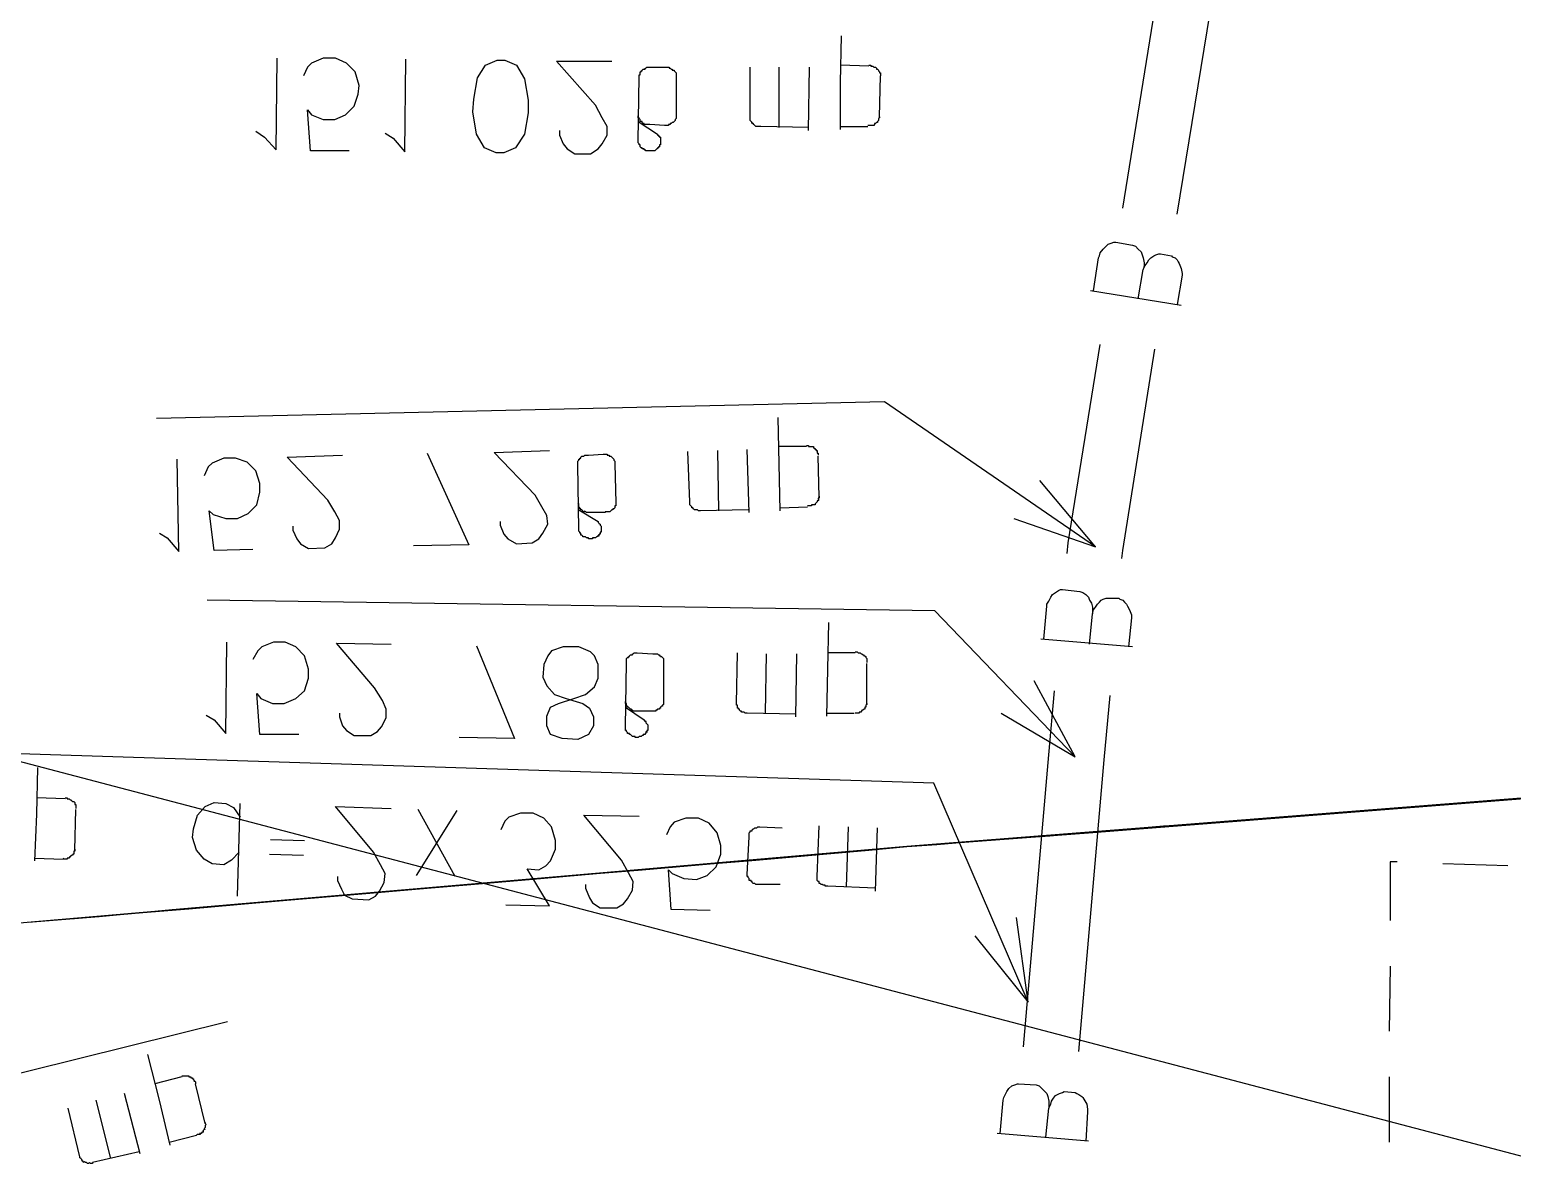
# Model space of a CAD drawing. Header units: metres. Extents: x 20 to 357, y 34 to 206.
# Drawn here: x 263.81 to 280.57, y 59.69 to 72.58 of the extents above; entities that cross this region are included whole.
import ezdxf

# ---------------------------------------------------------------- set-up
doc = ezdxf.new("R2010")
doc.units = ezdxf.units.M
for name, color, linetype in [('BOUNDARY', 7, 'Continuous'), ('CURB', 7, 'Continuous'), ('GAS', 7, 'Continuous'), ('GRASS', 7, 'Continuous'), ('HEAT', 7, 'Continuous'), ('ROAD', 7, 'Continuous'), ('WATER_PIPELINE', 7, 'Continuous')]:
    doc.layers.add(name, color=color, linetype=linetype)

msp = doc.modelspace()

# ---------------------------------------------------------------- linework, layer by layer
at = {"layer": 'BOUNDARY'}
msp.add_lwpolyline([(26.176, 126.72), (322.344, 48.898)], dxfattribs=at)
at = {"layer": 'CURB'}
msp.add_lwpolyline([(264.318, 62.535), (265.088, 62.601), (265.605, 62.645), (266.364, 62.711), (266.892, 62.755), (267.651, 62.821), (268.167, 62.865), (268.926, 62.931), (269.454, 62.975), (270.213, 63.041), (270.73, 63.085), (271.5, 63.151), (272.017, 63.195), (272.776, 63.261), (273.293, 63.305), (273.722, 63.349), (273.722, 63.349), (274.062, 63.371), (274.579, 63.415), (275.338, 63.47), (275.855, 63.514), (276.625, 63.58), (277.142, 63.613), (277.901, 63.679), (278.429, 63.712), (279.188, 63.778), (279.705, 63.822), (280.474, 63.877), (280.991, 63.921)], dxfattribs=at)
at = {"layer": 'GAS'}
for points in [[(272.974, 71.455), (272.974, 71.983), (272.974, 71.983), (272.985, 72.511)], [(266.364, 71.433), (266.463, 71.367), (266.463, 71.367), (266.595, 71.224), (266.595, 71.224), (266.606, 72.258)], [(267.42, 71.213), (266.98, 71.213), (266.98, 71.213), (266.947, 71.675), (266.947, 71.675), (266.991, 71.62), (266.991, 71.62), (267.123, 71.565), (267.123, 71.565), (267.255, 71.565), (267.255, 71.565), (267.376, 71.62), (267.376, 71.62), (267.475, 71.719), (267.475, 71.719), (267.519, 71.851), (267.519, 71.851), (267.53, 71.95), (267.53, 71.95), (267.486, 72.104), (267.486, 72.104), (267.387, 72.203), (267.387, 72.203), (267.266, 72.258), (267.266, 72.258), (267.123, 72.258), (267.123, 72.258), (266.991, 72.203), (266.991, 72.203), (266.947, 72.159), (266.947, 72.159), (266.903, 72.06)], [(267.827, 71.411), (267.915, 71.356), (267.915, 71.356), (268.047, 71.202), (268.047, 71.202), (268.058, 72.247)], [(269.08, 71.191), (268.948, 71.246), (268.948, 71.246), (268.86, 71.4), (268.86, 71.4), (268.816, 71.653), (268.816, 71.653), (268.827, 71.796), (268.827, 71.796), (268.871, 72.038), (268.871, 72.038), (268.959, 72.181), (268.959, 72.181), (269.091, 72.236), (269.091, 72.236), (269.179, 72.236), (269.179, 72.236), (269.311, 72.181), (269.311, 72.181), (269.399, 72.027), (269.399, 72.027), (269.443, 71.785), (269.443, 71.785), (269.443, 71.642), (269.443, 71.642), (269.399, 71.4), (269.399, 71.4), (269.3, 71.246), (269.3, 71.246), (269.168, 71.191), (269.168, 71.191), (269.08, 71.191)], [(269.795, 71.444), (269.795, 71.389), (269.795, 71.389), (269.839, 71.29), (269.839, 71.29), (269.883, 71.235), (269.883, 71.235), (269.971, 71.18), (269.971, 71.18), (270.147, 71.18), (270.147, 71.18), (270.235, 71.235), (270.235, 71.235), (270.279, 71.29), (270.279, 71.29), (270.334, 71.389), (270.334, 71.389), (270.334, 71.488), (270.334, 71.488), (270.279, 71.587), (270.279, 71.587), (270.202, 71.73), (270.202, 71.73), (269.762, 72.225), (269.762, 72.225), (270.389, 72.225)], [(270.697, 72.049), (270.697, 72.06), (270.697, 72.06), (270.697, 72.071), (270.697, 72.071), (270.708, 72.071), (270.708, 72.071), (270.708, 72.082), (270.708, 72.082), (270.708, 72.093), (270.708, 72.093), (270.708, 72.104), (270.708, 72.104), (270.719, 72.104), (270.719, 72.104), (270.719, 72.115), (270.719, 72.115), (270.73, 72.115), (270.73, 72.115), (270.73, 72.126), (270.73, 72.126), (270.741, 72.137), (270.741, 72.137), (270.752, 72.137), (270.752, 72.137), (270.763, 72.137), (270.763, 72.137), (270.763, 72.148), (270.763, 72.148), (270.774, 72.148), (270.774, 72.148), (270.785, 72.159), (270.785, 72.159), (270.796, 72.159), (270.796, 72.159), (270.807, 72.159), (270.807, 72.159), (270.818, 72.159)], [(270.818, 72.159), (270.994, 72.159)], [(270.994, 72.159), (271.005, 72.159), (271.005, 72.159), (271.016, 72.159), (271.016, 72.159), (271.027, 72.159), (271.027, 72.159), (271.038, 72.159), (271.038, 72.159), (271.038, 72.148), (271.038, 72.148), (271.049, 72.148), (271.049, 72.148), (271.06, 72.137), (271.06, 72.137), (271.071, 72.137), (271.071, 72.137), (271.071, 72.126), (271.071, 72.126), (271.082, 72.126), (271.082, 72.126), (271.093, 72.126), (271.093, 72.126), (271.093, 72.115), (271.093, 72.115), (271.104, 72.104), (271.104, 72.104), (271.115, 72.093), (271.115, 72.093), (271.115, 72.082), (271.115, 72.082), (271.115, 72.071), (271.115, 72.071), (271.115, 72.06), (271.115, 72.06), (271.115, 72.049)], [(272.611, 71.477), (272.072, 71.488), (272.072, 71.488), (272.061, 71.488), (272.061, 71.488), (272.05, 71.488), (272.05, 71.488), (272.039, 71.488), (272.039, 71.488), (272.028, 71.488), (272.028, 71.488), (272.017, 71.488), (272.017, 71.488), (272.006, 71.499), (272.006, 71.499), (271.995, 71.51), (271.995, 71.51), (271.984, 71.521), (271.984, 71.521), (271.973, 71.521), (271.973, 71.521), (271.973, 71.532), (271.973, 71.532), (271.962, 71.532), (271.962, 71.532), (271.973, 71.532), (271.973, 71.532), (271.962, 71.543), (271.962, 71.543), (271.951, 71.554), (271.951, 71.554), (271.951, 71.565), (271.951, 71.565), (271.951, 71.576), (271.951, 71.576), (271.951, 71.587), (271.951, 71.587), (271.951, 71.598), (271.951, 71.598), (271.951, 72.159)], [(272.281, 71.477), (272.281, 72.159)], [(272.611, 71.444), (272.622, 72.159)], [(273.293, 72.17), (272.974, 72.181)], [(273.293, 72.181), (273.304, 72.181), (273.304, 72.181), (273.315, 72.181), (273.315, 72.181), (273.315, 72.17), (273.315, 72.17), (273.326, 72.17), (273.326, 72.17), (273.337, 72.17), (273.337, 72.17), (273.348, 72.159), (273.348, 72.159), (273.359, 72.159), (273.359, 72.159), (273.37, 72.159), (273.37, 72.159), (273.381, 72.148), (273.381, 72.148), (273.381, 72.137), (273.381, 72.137), (273.392, 72.137), (273.392, 72.137), (273.403, 72.126), (273.403, 72.126), (273.403, 72.115), (273.403, 72.115), (273.414, 72.104), (273.414, 72.104), (273.414, 72.093), (273.414, 72.093), (273.425, 72.093), (273.425, 72.093), (273.425, 72.082), (273.425, 72.082), (273.425, 72.071), (273.425, 72.071), (273.425, 72.06)], [(270.818, 71.213), (270.807, 71.213), (270.807, 71.213), (270.796, 71.213), (270.796, 71.213), (270.785, 71.213), (270.785, 71.213), (270.774, 71.213), (270.774, 71.213), (270.763, 71.224), (270.763, 71.224), (270.752, 71.224), (270.752, 71.224), (270.752, 71.235), (270.752, 71.235), (270.741, 71.235), (270.741, 71.235), (270.73, 71.235), (270.73, 71.235), (270.73, 71.246), (270.73, 71.246), (270.719, 71.246), (270.719, 71.246), (270.708, 71.257), (270.708, 71.257), (270.708, 71.268), (270.708, 71.268), (270.708, 71.279), (270.708, 71.279), (270.697, 71.279), (270.697, 71.279), (270.697, 71.29), (270.697, 71.29), (270.686, 71.301), (270.686, 71.301), (270.686, 71.312), (270.686, 71.312), (270.686, 71.323), (270.686, 71.323), (270.697, 72.049)], [(271.115, 72.049), (271.115, 71.609)], [(273.414, 71.598), (273.425, 72.06)], [(270.818, 71.51), (270.807, 71.51), (270.807, 71.51), (270.796, 71.51), (270.796, 71.51), (270.785, 71.51), (270.785, 71.51), (270.774, 71.51), (270.774, 71.51), (270.763, 71.51), (270.763, 71.51), (270.752, 71.51), (270.752, 71.51), (270.752, 71.521), (270.752, 71.521), (270.741, 71.521), (270.741, 71.521), (270.73, 71.532), (270.73, 71.532), (270.73, 71.543), (270.73, 71.543), (270.719, 71.543), (270.719, 71.543), (270.708, 71.543), (270.708, 71.543), (270.708, 71.554), (270.708, 71.554), (270.708, 71.565), (270.708, 71.565), (270.697, 71.576), (270.697, 71.576), (270.697, 71.587), (270.697, 71.587), (270.686, 71.587), (270.686, 71.587), (270.686, 71.598), (270.686, 71.598), (270.686, 71.609)], [(271.115, 71.609), (271.115, 71.598), (271.115, 71.598), (271.115, 71.587), (271.115, 71.587), (271.115, 71.576), (271.115, 71.576), (271.104, 71.565), (271.104, 71.565), (271.104, 71.554), (271.104, 71.554), (271.093, 71.543), (271.093, 71.543), (271.082, 71.532), (271.082, 71.532), (271.071, 71.532), (271.071, 71.532), (271.06, 71.521), (271.06, 71.521), (271.049, 71.521), (271.049, 71.521), (271.049, 71.51), (271.049, 71.51), (271.038, 71.51), (271.038, 71.51), (271.027, 71.51), (271.027, 71.51), (271.027, 71.499), (271.027, 71.499), (271.016, 71.499), (271.016, 71.499), (271.005, 71.499), (271.005, 71.499), (270.994, 71.499), (270.994, 71.499), (270.983, 71.499)], [(273.414, 71.598), (273.414, 71.587), (273.414, 71.587), (273.403, 71.576), (273.403, 71.576), (273.403, 71.565), (273.403, 71.565), (273.403, 71.554), (273.403, 71.554), (273.392, 71.543), (273.392, 71.543), (273.392, 71.532), (273.392, 71.532), (273.381, 71.532), (273.381, 71.532), (273.37, 71.521), (273.37, 71.521), (273.359, 71.521), (273.359, 71.521), (273.359, 71.51), (273.359, 71.51), (273.348, 71.499), (273.348, 71.499), (273.337, 71.499), (273.337, 71.499), (273.326, 71.499), (273.326, 71.499), (273.315, 71.499), (273.315, 71.499), (273.304, 71.499), (273.304, 71.499), (273.293, 71.499), (273.293, 71.499), (273.282, 71.499)], [(270.686, 71.543), (270.906, 71.4), (270.906, 71.4), (270.906, 71.389), (270.906, 71.389), (270.917, 71.389), (270.917, 71.389), (270.917, 71.378), (270.917, 71.378), (270.928, 71.378), (270.928, 71.378), (270.928, 71.367), (270.928, 71.367), (270.939, 71.367), (270.939, 71.367), (270.939, 71.356), (270.939, 71.356), (270.939, 71.345), (270.939, 71.345), (270.939, 71.334), (270.939, 71.334), (270.939, 71.323), (270.939, 71.323), (270.939, 71.312), (270.939, 71.312), (270.939, 71.301), (270.939, 71.301), (270.939, 71.29), (270.939, 71.29), (270.939, 71.279), (270.939, 71.279), (270.928, 71.279), (270.928, 71.279), (270.928, 71.268), (270.928, 71.268), (270.928, 71.257), (270.928, 71.257), (270.917, 71.257), (270.917, 71.257), (270.917, 71.246), (270.917, 71.246), (270.906, 71.246), (270.906, 71.246), (270.906, 71.235), (270.906, 71.235), (270.895, 71.235), (270.895, 71.235), (270.884, 71.224), (270.884, 71.224), (270.873, 71.213), (270.873, 71.213), (270.862, 71.213), (270.862, 71.213), (270.851, 71.213), (270.851, 71.213), (270.84, 71.213), (270.84, 71.213), (270.829, 71.213), (270.829, 71.213), (270.818, 71.213)], [(270.983, 71.499), (270.818, 71.51)], [(272.974, 71.488), (273.282, 71.488)]]:
    msp.add_lwpolyline(points, dxfattribs=at)
at = {"layer": 'GRASS'}
msp.add_lwpolyline([(324.94, 67.408), (308.08, 65.901), (301.734, 65.45), (286.974, 64.383), (285.457, 64.273), (273.722, 63.349), (270.422, 63.063), (263.031, 62.425), (257.994, 62.073), (250.581, 61.568), (248.129, 61.963)], dxfattribs=at)
at = {"layer": 'HEAT'}
for points in [[(279.265, 63.173), (279.188, 63.173), (279.188, 63.173), (279.188, 62.513)], [(280.518, 63.129), (279.782, 63.151)], [(279.188, 61.996), (279.177, 61.26)], [(258.918, 54.782), (259.479, 53.99), (259.479, 53.99), (257.587, 59.269), (257.587, 59.269), (266.045, 61.37)], [(265.396, 59.973), (265.275, 60.479), (265.275, 60.479), (265.143, 60.996)], [(265.528, 60.743), (265.22, 60.666)], [(265.528, 60.754), (265.539, 60.754), (265.539, 60.754), (265.55, 60.754), (265.55, 60.754), (265.561, 60.754), (265.561, 60.754), (265.572, 60.754), (265.572, 60.754), (265.583, 60.754), (265.583, 60.754), (265.594, 60.754), (265.594, 60.754), (265.605, 60.754), (265.605, 60.754), (265.605, 60.743), (265.605, 60.743), (265.616, 60.743), (265.616, 60.743), (265.627, 60.743), (265.627, 60.743), (265.627, 60.732), (265.627, 60.732), (265.638, 60.732), (265.638, 60.732), (265.649, 60.732), (265.649, 60.732), (265.649, 60.721), (265.649, 60.721), (265.66, 60.721), (265.66, 60.721), (265.66, 60.71), (265.66, 60.71), (265.671, 60.699), (265.671, 60.699), (265.671, 60.688), (265.671, 60.688), (265.671, 60.699), (265.671, 60.699), (265.682, 60.688), (265.682, 60.688), (265.682, 60.677), (265.682, 60.677), (265.682, 60.666)], [(279.177, 60.743), (279.177, 60.006)], [(265.055, 59.874), (264.879, 60.556)], [(265.792, 60.215), (265.682, 60.666)], [(265.044, 59.896), (264.516, 59.775), (264.516, 59.775), (264.516, 59.764), (264.516, 59.764), (264.505, 59.764), (264.505, 59.764), (264.494, 59.764), (264.494, 59.764), (264.483, 59.775), (264.483, 59.775), (264.472, 59.764), (264.472, 59.764), (264.461, 59.764), (264.461, 59.764), (264.45, 59.775), (264.45, 59.775), (264.439, 59.775), (264.439, 59.775), (264.428, 59.786), (264.428, 59.786), (264.417, 59.775), (264.417, 59.775), (264.417, 59.786), (264.417, 59.786), (264.406, 59.786), (264.406, 59.786), (264.406, 59.797), (264.406, 59.797), (264.395, 59.797), (264.395, 59.797), (264.395, 59.808), (264.395, 59.808), (264.384, 59.819), (264.384, 59.819), (264.373, 59.83), (264.373, 59.83), (264.373, 59.841), (264.373, 59.841), (264.241, 60.391)], [(264.725, 59.819), (264.56, 60.479)], [(265.792, 60.226), (265.792, 60.215), (265.792, 60.215), (265.803, 60.204), (265.803, 60.204), (265.792, 60.193), (265.792, 60.193), (265.792, 60.182), (265.792, 60.182), (265.792, 60.171), (265.792, 60.171), (265.781, 60.16), (265.781, 60.16), (265.792, 60.149), (265.792, 60.149), (265.781, 60.149), (265.781, 60.149), (265.77, 60.138), (265.77, 60.138), (265.77, 60.127), (265.77, 60.127), (265.759, 60.127), (265.759, 60.127), (265.77, 60.127), (265.77, 60.127), (265.759, 60.116), (265.759, 60.116), (265.748, 60.116), (265.748, 60.116), (265.748, 60.105), (265.748, 60.105), (265.737, 60.105), (265.737, 60.105), (265.726, 60.105), (265.726, 60.105), (265.737, 60.094), (265.737, 60.094), (265.726, 60.094), (265.726, 60.094), (265.715, 60.094), (265.715, 60.094), (265.704, 60.094), (265.704, 60.094), (265.693, 60.083)], [(265.385, 60.006), (265.693, 60.083)]]:
    msp.add_lwpolyline(points, dxfattribs=at)
at = {"layer": 'ROAD'}
msp.add_lwpolyline([(263.79, 62.491), (264.593, 62.557), (265.418, 62.634), (273.722, 63.349), (275.778, 63.503), (286.974, 64.383)], dxfattribs=at)
at = {"layer": 'WATER_PIPELINE'}
for points in [[(276.163, 70.564), (276.526, 72.808), (276.526, 72.808), (276.46, 74.831)], [(276.779, 70.498), (277.153, 72.775), (277.153, 72.775), (277.087, 74.798)], [(275.833, 69.629), (275.888, 70.003), (275.888, 70.003), (275.899, 70.025), (275.899, 70.025), (275.91, 70.058), (275.91, 70.058), (275.943, 70.102), (275.943, 70.102), (275.965, 70.124), (275.965, 70.124), (275.998, 70.157), (275.998, 70.157), (276.031, 70.168), (276.031, 70.168), (276.064, 70.179), (276.064, 70.179), (276.086, 70.179), (276.086, 70.179), (276.273, 70.146), (276.273, 70.146), (276.306, 70.135), (276.306, 70.135), (276.339, 70.102), (276.339, 70.102), (276.372, 70.069), (276.372, 70.069), (276.383, 70.036), (276.383, 70.036), (276.394, 70.003), (276.394, 70.003), (276.405, 69.948), (276.405, 69.948), (276.405, 69.915), (276.405, 69.915), (276.394, 69.871), (276.394, 69.871), (276.416, 69.915), (276.416, 69.915), (276.438, 69.948), (276.438, 69.948), (276.46, 69.981), (276.46, 69.981), (276.482, 70.003), (276.482, 70.003), (276.515, 70.025), (276.515, 70.025), (276.537, 70.036), (276.537, 70.036), (276.57, 70.047), (276.57, 70.047), (276.592, 70.047), (276.592, 70.047), (276.713, 70.025), (276.713, 70.025), (276.724, 70.014), (276.724, 70.014), (276.757, 70.003), (276.757, 70.003), (276.779, 69.981), (276.779, 69.981), (276.79, 69.959), (276.79, 69.959), (276.801, 69.937), (276.801, 69.937), (276.823, 69.882), (276.823, 69.882), (276.834, 69.827), (276.834, 69.827), (276.834, 69.805), (276.834, 69.805), (276.779, 69.475)], [(276.339, 69.541), (276.394, 69.871)], [(276.823, 69.464), (275.8, 69.629)], [(275.536, 66.66), (275.547, 66.781), (275.547, 66.781), (275.91, 69.024)], [(276.152, 66.605), (276.163, 66.693), (276.163, 66.693), (276.526, 68.969)], [(274.931, 67.056), (275.855, 66.737), (275.855, 66.737), (273.469, 68.375), (273.469, 68.375), (265.242, 68.188)], [(272.292, 67.144), (272.281, 67.672), (272.281, 67.672), (272.27, 68.199)], [(265.275, 66.891), (265.363, 66.836), (265.363, 66.836), (265.495, 66.682), (265.495, 66.682), (265.473, 67.727)], [(266.331, 66.704), (265.891, 66.693), (265.891, 66.693), (265.836, 67.144), (265.836, 67.144), (265.88, 67.1), (265.88, 67.1), (266.023, 67.056), (266.023, 67.056), (266.155, 67.056), (266.155, 67.056), (266.276, 67.111), (266.276, 67.111), (266.375, 67.21), (266.375, 67.21), (266.408, 67.353), (266.408, 67.353), (266.408, 67.452), (266.408, 67.452), (266.364, 67.595), (266.364, 67.595), (266.265, 67.694), (266.265, 67.694), (266.133, 67.738), (266.133, 67.738), (266.001, 67.738), (266.001, 67.738), (265.869, 67.683), (265.869, 67.683), (265.825, 67.639), (265.825, 67.639), (265.781, 67.54)], [(266.782, 66.968), (266.782, 66.924), (266.782, 66.924), (266.826, 66.825), (266.826, 66.825), (266.87, 66.77), (266.87, 66.77), (266.958, 66.715), (266.958, 66.715), (267.145, 66.726), (267.145, 66.726), (267.222, 66.77), (267.222, 66.77), (267.266, 66.836), (267.266, 66.836), (267.31, 66.935), (267.31, 66.935), (267.31, 67.034), (267.31, 67.034), (267.255, 67.133), (267.255, 67.133), (267.178, 67.265), (267.178, 67.265), (266.716, 67.749), (266.716, 67.749), (267.343, 67.771)], [(268.299, 67.793), (268.772, 66.759), (268.772, 66.759), (268.145, 66.748)], [(269.124, 67.023), (269.124, 66.979), (269.124, 66.979), (269.168, 66.88), (269.168, 66.88), (269.212, 66.825), (269.212, 66.825), (269.311, 66.77), (269.311, 66.77), (269.487, 66.781), (269.487, 66.781), (269.564, 66.825), (269.564, 66.825), (269.608, 66.891), (269.608, 66.891), (269.663, 66.99), (269.663, 66.99), (269.652, 67.089), (269.652, 67.089), (269.597, 67.188), (269.597, 67.188), (269.52, 67.32), (269.52, 67.32), (269.058, 67.803), (269.058, 67.803), (269.685, 67.825)], [(270.004, 67.661), (270.004, 67.672), (270.004, 67.672), (270.004, 67.683), (270.004, 67.683), (270.004, 67.694), (270.004, 67.694), (270.004, 67.705), (270.004, 67.705), (270.015, 67.716), (270.015, 67.716), (270.015, 67.727), (270.015, 67.727), (270.026, 67.727), (270.026, 67.727), (270.026, 67.738), (270.026, 67.738), (270.037, 67.738), (270.037, 67.738), (270.037, 67.749), (270.037, 67.749), (270.048, 67.76), (270.048, 67.76), (270.059, 67.76), (270.059, 67.76), (270.07, 67.76), (270.07, 67.76), (270.081, 67.771), (270.081, 67.771), (270.092, 67.771), (270.092, 67.771), (270.103, 67.771), (270.103, 67.771), (270.114, 67.771), (270.114, 67.771), (270.125, 67.771)], [(270.125, 67.771), (270.29, 67.782)], [(270.29, 67.782), (270.301, 67.782), (270.301, 67.782), (270.312, 67.782), (270.312, 67.782), (270.323, 67.782), (270.323, 67.782), (270.334, 67.782), (270.334, 67.782), (270.334, 67.771), (270.334, 67.771), (270.345, 67.771), (270.345, 67.771), (270.356, 67.771), (270.356, 67.771), (270.356, 67.76), (270.356, 67.76), (270.367, 67.76), (270.367, 67.76), (270.378, 67.76), (270.378, 67.76), (270.389, 67.749), (270.389, 67.749), (270.4, 67.738), (270.4, 67.738), (270.411, 67.727), (270.411, 67.727), (270.411, 67.716), (270.411, 67.716), (270.422, 67.705), (270.422, 67.705), (270.422, 67.694), (270.422, 67.694), (270.422, 67.683), (270.422, 67.683), (270.422, 67.672)], [(271.929, 67.155), (271.39, 67.144), (271.39, 67.144), (271.379, 67.144), (271.379, 67.144), (271.368, 67.144), (271.368, 67.144), (271.357, 67.155), (271.357, 67.155), (271.346, 67.155), (271.346, 67.155), (271.335, 67.155), (271.335, 67.155), (271.324, 67.155), (271.324, 67.155), (271.313, 67.166), (271.313, 67.166), (271.302, 67.177), (271.302, 67.177), (271.291, 67.177), (271.291, 67.177), (271.291, 67.188), (271.291, 67.188), (271.28, 67.199), (271.28, 67.199), (271.269, 67.21), (271.269, 67.21), (271.269, 67.221), (271.269, 67.221), (271.269, 67.232), (271.269, 67.232), (271.269, 67.243), (271.269, 67.243), (271.247, 67.814)], [(271.599, 67.144), (271.588, 67.825)], [(271.94, 67.122), (271.918, 67.836)], [(272.589, 67.869), (272.27, 67.869)], [(272.589, 67.88), (272.6, 67.88), (272.6, 67.88), (272.611, 67.88), (272.611, 67.88), (272.611, 67.869), (272.611, 67.869), (272.622, 67.869), (272.622, 67.869), (272.633, 67.869), (272.633, 67.869), (272.644, 67.869), (272.644, 67.869), (272.655, 67.869), (272.655, 67.869), (272.666, 67.869), (272.666, 67.869), (272.666, 67.858), (272.666, 67.858), (272.677, 67.847), (272.677, 67.847), (272.688, 67.847), (272.688, 67.847), (272.688, 67.836), (272.688, 67.836), (272.699, 67.836), (272.699, 67.836), (272.699, 67.825), (272.699, 67.825), (272.71, 67.825), (272.71, 67.825), (272.71, 67.814), (272.71, 67.814), (272.71, 67.803), (272.71, 67.803), (272.71, 67.793), (272.71, 67.793), (272.721, 67.793), (272.721, 67.793), (272.721, 67.782), (272.721, 67.782), (272.721, 67.771)], [(272.732, 67.298), (272.721, 67.76)], [(270.147, 66.825), (270.136, 66.825), (270.136, 66.825), (270.125, 66.825), (270.125, 66.825), (270.125, 66.836), (270.125, 66.836), (270.114, 66.836), (270.114, 66.836), (270.103, 66.836), (270.103, 66.836), (270.092, 66.847), (270.092, 66.847), (270.081, 66.847), (270.081, 66.847), (270.07, 66.847), (270.07, 66.847), (270.059, 66.847), (270.059, 66.847), (270.059, 66.858), (270.059, 66.858), (270.048, 66.869), (270.048, 66.869), (270.037, 66.869), (270.037, 66.869), (270.037, 66.88), (270.037, 66.88), (270.037, 66.891), (270.037, 66.891), (270.026, 66.891), (270.026, 66.891), (270.026, 66.902), (270.026, 66.902), (270.015, 66.913), (270.015, 66.913), (270.015, 66.924), (270.015, 66.924), (270.015, 66.935), (270.015, 66.935), (270.004, 67.661)], [(270.422, 67.672), (270.433, 67.232)], [(275.855, 66.737), (275.228, 67.485)], [(270.136, 67.122), (270.125, 67.122), (270.125, 67.122), (270.114, 67.122), (270.114, 67.122), (270.103, 67.122), (270.103, 67.122), (270.092, 67.133), (270.092, 67.133), (270.081, 67.133), (270.081, 67.133), (270.081, 67.144), (270.081, 67.144), (270.07, 67.133), (270.07, 67.133), (270.059, 67.133), (270.059, 67.133), (270.059, 67.144), (270.059, 67.144), (270.048, 67.155), (270.048, 67.155), (270.037, 67.155), (270.037, 67.155), (270.037, 67.166), (270.037, 67.166), (270.026, 67.166), (270.026, 67.166), (270.026, 67.177), (270.026, 67.177), (270.015, 67.188), (270.015, 67.188), (270.015, 67.199), (270.015, 67.199), (270.015, 67.21), (270.015, 67.21), (270.015, 67.221), (270.015, 67.221), (270.004, 67.232)], [(270.433, 67.232), (270.433, 67.221), (270.433, 67.221), (270.433, 67.21), (270.433, 67.21), (270.433, 67.199), (270.433, 67.199), (270.422, 67.199), (270.422, 67.199), (270.422, 67.188), (270.422, 67.188), (270.422, 67.177), (270.422, 67.177), (270.411, 67.166), (270.411, 67.166), (270.4, 67.166), (270.4, 67.166), (270.4, 67.155), (270.4, 67.155), (270.389, 67.155), (270.389, 67.155), (270.378, 67.144), (270.378, 67.144), (270.367, 67.133), (270.367, 67.133), (270.356, 67.133), (270.356, 67.133), (270.345, 67.133), (270.345, 67.133), (270.334, 67.133), (270.334, 67.133), (270.323, 67.133), (270.323, 67.133), (270.312, 67.133), (270.312, 67.133), (270.312, 67.122)], [(272.732, 67.309), (272.732, 67.298), (272.732, 67.298), (272.732, 67.287), (272.732, 67.287), (272.721, 67.287), (272.721, 67.287), (272.721, 67.276), (272.721, 67.276), (272.732, 67.265), (272.732, 67.265), (272.721, 67.265), (272.721, 67.265), (272.721, 67.254), (272.721, 67.254), (272.71, 67.254), (272.71, 67.254), (272.71, 67.243), (272.71, 67.243), (272.699, 67.232), (272.699, 67.232), (272.688, 67.221), (272.688, 67.221), (272.688, 67.21), (272.688, 67.21), (272.677, 67.21), (272.677, 67.21), (272.666, 67.21), (272.666, 67.21), (272.655, 67.21), (272.655, 67.21), (272.644, 67.21), (272.644, 67.21), (272.644, 67.199), (272.644, 67.199), (272.633, 67.199), (272.633, 67.199), (272.622, 67.199), (272.622, 67.199), (272.611, 67.199), (272.611, 67.199), (272.6, 67.199)], [(270.015, 67.155), (270.235, 67.023), (270.235, 67.023), (270.235, 67.012), (270.235, 67.012), (270.246, 67.001), (270.246, 67.001), (270.257, 66.99), (270.257, 66.99), (270.257, 66.979), (270.257, 66.979), (270.268, 66.968), (270.268, 66.968), (270.268, 66.957), (270.268, 66.957), (270.268, 66.946), (270.268, 66.946), (270.268, 66.935), (270.268, 66.935), (270.268, 66.924), (270.268, 66.924), (270.268, 66.913), (270.268, 66.913), (270.268, 66.902), (270.268, 66.902), (270.257, 66.902), (270.257, 66.902), (270.257, 66.891), (270.257, 66.891), (270.257, 66.88), (270.257, 66.88), (270.246, 66.88), (270.246, 66.88), (270.246, 66.869), (270.246, 66.869), (270.235, 66.869), (270.235, 66.869), (270.246, 66.858), (270.246, 66.858), (270.235, 66.858), (270.235, 66.858), (270.224, 66.858), (270.224, 66.858), (270.224, 66.847), (270.224, 66.847), (270.213, 66.847), (270.213, 66.847), (270.202, 66.836), (270.202, 66.836), (270.191, 66.836), (270.191, 66.836), (270.18, 66.836), (270.18, 66.836), (270.169, 66.836), (270.169, 66.836), (270.169, 66.825), (270.169, 66.825), (270.158, 66.825), (270.158, 66.825), (270.147, 66.825)], [(270.312, 67.122), (270.136, 67.122)], [(272.292, 67.177), (272.6, 67.188)], [(275.272, 65.692), (275.305, 66.066), (275.305, 66.066), (275.305, 66.088), (275.305, 66.088), (275.327, 66.121), (275.327, 66.121), (275.349, 66.165), (275.349, 66.165), (275.371, 66.198), (275.371, 66.198), (275.404, 66.22), (275.404, 66.22), (275.437, 66.242), (275.437, 66.242), (275.459, 66.253), (275.459, 66.253), (275.481, 66.253), (275.481, 66.253), (275.679, 66.231), (275.679, 66.231), (275.712, 66.22), (275.712, 66.22), (275.745, 66.198), (275.745, 66.198), (275.778, 66.165), (275.778, 66.165), (275.789, 66.132), (275.789, 66.132), (275.811, 66.099), (275.811, 66.099), (275.822, 66.055), (275.822, 66.055), (275.822, 66.011), (275.822, 66.011), (275.822, 65.978), (275.822, 65.978), (275.833, 66.022), (275.833, 66.022), (275.855, 66.055), (275.855, 66.055), (275.877, 66.088), (275.877, 66.088), (275.899, 66.11), (275.899, 66.11), (275.921, 66.132), (275.921, 66.132), (275.943, 66.143), (275.943, 66.143), (275.976, 66.154), (275.976, 66.154), (275.998, 66.154), (275.998, 66.154), (276.119, 66.154), (276.119, 66.154), (276.13, 66.143), (276.13, 66.143), (276.163, 66.132), (276.163, 66.132), (276.185, 66.11), (276.185, 66.11), (276.207, 66.088), (276.207, 66.088), (276.218, 66.066), (276.218, 66.066), (276.24, 66.022), (276.24, 66.022), (276.262, 65.967), (276.262, 65.967), (276.262, 65.934), (276.262, 65.934), (276.229, 65.604)], [(274.788, 64.856), (275.624, 64.361), (275.624, 64.361), (274.041, 66.011), (274.041, 66.011), (265.814, 66.132)], [(272.82, 64.823), (272.831, 65.351), (272.831, 65.351), (272.842, 65.879)], [(275.789, 65.637), (275.822, 65.978)], [(265.803, 64.834), (265.891, 64.779), (265.891, 64.779), (266.023, 64.625), (266.023, 64.625), (266.034, 65.659)], [(266.848, 64.614), (266.408, 64.614), (266.408, 64.614), (266.375, 65.076), (266.375, 65.076), (266.419, 65.021), (266.419, 65.021), (266.551, 64.966), (266.551, 64.966), (266.683, 64.966), (266.683, 64.966), (266.815, 65.021), (266.815, 65.021), (266.914, 65.109), (266.914, 65.109), (266.958, 65.252), (266.958, 65.252), (266.958, 65.351), (266.958, 65.351), (266.914, 65.505), (266.914, 65.505), (266.815, 65.604), (266.815, 65.604), (266.694, 65.659), (266.694, 65.659), (266.562, 65.659), (266.562, 65.659), (266.43, 65.604), (266.43, 65.604), (266.386, 65.56), (266.386, 65.56), (266.331, 65.461)], [(267.31, 64.856), (267.31, 64.812), (267.31, 64.812), (267.343, 64.713), (267.343, 64.713), (267.387, 64.658), (267.387, 64.658), (267.475, 64.603), (267.475, 64.603), (267.662, 64.603), (267.662, 64.603), (267.739, 64.647), (267.739, 64.647), (267.783, 64.702), (267.783, 64.702), (267.838, 64.801), (267.838, 64.801), (267.838, 64.9), (267.838, 64.9), (267.794, 64.999), (267.794, 64.999), (267.706, 65.142), (267.706, 65.142), (267.277, 65.648), (267.277, 65.648), (267.893, 65.637)], [(268.86, 65.615), (269.289, 64.57), (269.289, 64.57), (268.662, 64.581)], [(269.828, 64.57), (269.696, 64.614), (269.696, 64.614), (269.652, 64.713), (269.652, 64.713), (269.652, 64.823), (269.652, 64.823), (269.696, 64.922), (269.696, 64.922), (269.784, 64.966), (269.784, 64.966), (269.96, 65.021), (269.96, 65.021), (270.092, 65.065), (270.092, 65.065), (270.191, 65.153), (270.191, 65.153), (270.235, 65.252), (270.235, 65.252), (270.235, 65.406), (270.235, 65.406), (270.191, 65.505), (270.191, 65.505), (270.147, 65.549), (270.147, 65.549), (270.015, 65.604), (270.015, 65.604), (269.839, 65.604), (269.839, 65.604), (269.707, 65.56), (269.707, 65.56), (269.663, 65.505), (269.663, 65.505), (269.619, 65.406), (269.619, 65.406), (269.608, 65.263), (269.608, 65.263), (269.652, 65.164), (269.652, 65.164), (269.74, 65.065), (269.74, 65.065), (269.872, 65.021), (269.872, 65.021), (270.059, 64.966), (270.059, 64.966), (270.136, 64.911), (270.136, 64.911), (270.18, 64.812), (270.18, 64.812), (270.18, 64.713), (270.18, 64.713), (270.125, 64.614), (270.125, 64.614), (270.004, 64.559), (270.004, 64.559), (269.828, 64.57)], [(270.554, 65.428), (270.554, 65.439), (270.554, 65.439), (270.554, 65.45), (270.554, 65.45), (270.554, 65.461), (270.554, 65.461), (270.554, 65.472), (270.554, 65.472), (270.565, 65.483), (270.565, 65.483), (270.576, 65.483), (270.576, 65.483), (270.576, 65.494), (270.576, 65.494), (270.587, 65.494), (270.587, 65.494), (270.587, 65.505), (270.587, 65.505), (270.598, 65.516), (270.598, 65.516), (270.609, 65.516), (270.609, 65.516), (270.62, 65.516), (270.62, 65.516), (270.62, 65.527), (270.62, 65.527), (270.631, 65.527), (270.631, 65.527), (270.642, 65.538), (270.642, 65.538), (270.653, 65.538), (270.653, 65.538), (270.664, 65.538), (270.664, 65.538), (270.675, 65.538)], [(270.675, 65.538), (270.851, 65.527)], [(272.468, 64.845), (271.918, 64.856), (271.918, 64.856), (271.907, 64.856), (271.907, 64.856), (271.896, 64.856), (271.896, 64.856), (271.885, 64.867), (271.885, 64.867), (271.874, 64.867), (271.874, 64.867), (271.863, 64.867), (271.863, 64.867), (271.852, 64.867), (271.852, 64.867), (271.852, 64.878), (271.852, 64.878), (271.841, 64.878), (271.841, 64.878), (271.83, 64.889), (271.83, 64.889), (271.83, 64.9), (271.83, 64.9), (271.819, 64.9), (271.819, 64.9), (271.819, 64.911), (271.819, 64.911), (271.808, 64.911), (271.808, 64.911), (271.808, 64.922), (271.808, 64.922), (271.808, 64.933), (271.808, 64.933), (271.808, 64.944), (271.808, 64.944), (271.797, 64.944), (271.797, 64.944), (271.797, 64.955), (271.797, 64.955), (271.797, 64.966), (271.797, 64.966), (271.808, 65.538)], [(273.139, 65.538), (272.831, 65.538)], [(273.139, 65.549), (273.15, 65.549), (273.15, 65.549), (273.161, 65.549), (273.161, 65.549), (273.172, 65.538), (273.172, 65.538), (273.183, 65.538), (273.183, 65.538), (273.194, 65.538), (273.194, 65.538), (273.205, 65.527), (273.205, 65.527), (273.216, 65.527), (273.216, 65.527), (273.227, 65.516), (273.227, 65.516), (273.238, 65.516), (273.238, 65.516), (273.238, 65.505), (273.238, 65.505), (273.249, 65.505), (273.249, 65.505), (273.26, 65.494), (273.26, 65.494), (273.26, 65.483), (273.26, 65.483), (273.271, 65.472), (273.271, 65.472), (273.271, 65.461), (273.271, 65.461), (273.271, 65.45), (273.271, 65.45), (273.271, 65.439), (273.271, 65.439), (273.271, 65.428)], [(276.273, 65.604), (275.239, 65.692)], [(270.664, 64.581), (270.653, 64.581), (270.653, 64.581), (270.653, 64.592), (270.653, 64.592), (270.642, 64.592), (270.642, 64.592), (270.631, 64.592), (270.631, 64.592), (270.62, 64.592), (270.62, 64.592), (270.609, 64.603), (270.609, 64.603), (270.598, 64.614), (270.598, 64.614), (270.587, 64.614), (270.587, 64.614), (270.587, 64.625), (270.587, 64.625), (270.576, 64.625), (270.576, 64.625), (270.565, 64.625), (270.565, 64.625), (270.565, 64.636), (270.565, 64.636), (270.554, 64.647), (270.554, 64.647), (270.554, 64.658), (270.554, 64.658), (270.543, 64.658), (270.543, 64.658), (270.543, 64.669), (270.543, 64.669), (270.543, 64.68), (270.543, 64.68), (270.543, 64.691), (270.543, 64.691), (270.543, 64.702), (270.543, 64.702), (270.554, 65.428)], [(270.851, 65.527), (270.862, 65.527), (270.862, 65.527), (270.873, 65.527), (270.873, 65.527), (270.884, 65.527), (270.884, 65.527), (270.895, 65.527), (270.895, 65.527), (270.906, 65.527), (270.906, 65.527), (270.917, 65.516), (270.917, 65.516), (270.928, 65.516), (270.928, 65.516), (270.928, 65.505), (270.928, 65.505), (270.939, 65.505), (270.939, 65.505), (270.939, 65.494), (270.939, 65.494), (270.95, 65.494), (270.95, 65.494), (270.961, 65.483), (270.961, 65.483), (270.972, 65.472), (270.972, 65.472), (270.972, 65.461), (270.972, 65.461), (270.972, 65.45), (270.972, 65.45), (270.972, 65.439), (270.972, 65.439), (270.972, 65.428), (270.972, 65.428), (270.972, 65.417)], [(270.972, 65.417), (270.972, 64.988)], [(272.127, 64.856), (272.138, 65.527)], [(272.468, 64.812), (272.479, 65.527)], [(273.271, 64.955), (273.271, 65.417)], [(275.624, 64.361), (275.162, 65.219)], [(275.041, 61.084), (275.327, 64.383), (275.327, 64.383), (275.393, 65.109)], [(275.668, 61.029), (275.954, 64.328), (275.954, 64.328), (276.02, 65.054)], [(270.664, 64.878), (270.653, 64.878), (270.653, 64.878), (270.642, 64.878), (270.642, 64.878), (270.631, 64.878), (270.631, 64.878), (270.62, 64.889), (270.62, 64.889), (270.609, 64.889), (270.609, 64.889), (270.609, 64.9), (270.609, 64.9), (270.598, 64.9), (270.598, 64.9), (270.587, 64.911), (270.587, 64.911), (270.576, 64.922), (270.576, 64.922), (270.565, 64.922), (270.565, 64.922), (270.565, 64.933), (270.565, 64.933), (270.554, 64.933), (270.554, 64.933), (270.554, 64.944), (270.554, 64.944), (270.554, 64.955), (270.554, 64.955), (270.554, 64.966), (270.554, 64.966), (270.543, 64.966), (270.543, 64.966), (270.543, 64.977), (270.543, 64.977), (270.543, 64.988)], [(270.543, 64.922), (270.752, 64.779), (270.752, 64.779), (270.752, 64.768), (270.752, 64.768), (270.763, 64.768), (270.763, 64.768), (270.774, 64.757), (270.774, 64.757), (270.774, 64.746), (270.774, 64.746), (270.785, 64.735), (270.785, 64.735), (270.796, 64.724), (270.796, 64.724), (270.796, 64.713), (270.796, 64.713), (270.796, 64.702), (270.796, 64.702), (270.796, 64.691), (270.796, 64.691), (270.796, 64.68), (270.796, 64.68), (270.796, 64.669), (270.796, 64.669), (270.796, 64.658), (270.796, 64.658), (270.785, 64.658), (270.785, 64.658), (270.785, 64.647), (270.785, 64.647), (270.785, 64.636), (270.785, 64.636), (270.774, 64.647), (270.774, 64.647), (270.774, 64.636), (270.774, 64.636), (270.774, 64.625), (270.774, 64.625), (270.763, 64.625), (270.763, 64.625), (270.763, 64.614), (270.763, 64.614), (270.752, 64.614), (270.752, 64.614), (270.741, 64.614), (270.741, 64.614), (270.741, 64.603), (270.741, 64.603), (270.73, 64.603), (270.73, 64.603), (270.719, 64.592), (270.719, 64.592), (270.708, 64.592), (270.708, 64.592), (270.697, 64.592), (270.697, 64.592), (270.686, 64.581), (270.686, 64.581), (270.675, 64.581), (270.675, 64.581), (270.664, 64.581)], [(270.84, 64.878), (270.664, 64.878)], [(270.972, 64.988), (270.972, 64.977), (270.972, 64.977), (270.972, 64.966), (270.972, 64.966), (270.972, 64.955), (270.972, 64.955), (270.961, 64.944), (270.961, 64.944), (270.961, 64.933), (270.961, 64.933), (270.95, 64.933), (270.95, 64.933), (270.939, 64.922), (270.939, 64.922), (270.939, 64.911), (270.939, 64.911), (270.928, 64.911), (270.928, 64.911), (270.928, 64.9), (270.928, 64.9), (270.917, 64.9), (270.917, 64.9), (270.906, 64.9), (270.906, 64.9), (270.895, 64.889), (270.895, 64.889), (270.884, 64.889), (270.884, 64.889), (270.884, 64.878), (270.884, 64.878), (270.873, 64.878), (270.873, 64.878), (270.862, 64.878), (270.862, 64.878), (270.851, 64.878), (270.851, 64.878), (270.84, 64.878)], [(273.271, 64.966), (273.271, 64.955), (273.271, 64.955), (273.26, 64.944), (273.26, 64.944), (273.26, 64.933), (273.26, 64.933), (273.26, 64.922), (273.26, 64.922), (273.249, 64.922), (273.249, 64.922), (273.249, 64.911), (273.249, 64.911), (273.249, 64.9), (273.249, 64.9), (273.238, 64.9), (273.238, 64.9), (273.227, 64.889), (273.227, 64.889), (273.216, 64.889), (273.216, 64.889), (273.216, 64.878), (273.216, 64.878), (273.205, 64.878), (273.205, 64.878), (273.205, 64.867), (273.205, 64.867), (273.194, 64.867), (273.194, 64.867), (273.183, 64.867), (273.183, 64.867), (273.183, 64.856), (273.183, 64.856), (273.172, 64.856), (273.172, 64.856), (273.161, 64.856), (273.161, 64.856), (273.15, 64.856), (273.15, 64.856), (273.139, 64.856)], [(272.82, 64.856), (273.128, 64.856)], [(274.491, 62.337), (275.096, 61.59), (275.096, 61.59), (274.029, 64.064), (274.029, 64.064), (262.042, 64.449)], [(263.867, 63.184), (263.889, 63.712), (263.889, 63.712), (263.9, 64.24)], [(264.208, 63.888), (263.889, 63.899)], [(264.208, 63.899), (264.219, 63.899), (264.219, 63.899), (264.23, 63.899), (264.23, 63.899), (264.23, 63.888), (264.23, 63.888), (264.241, 63.888), (264.241, 63.888), (264.252, 63.888), (264.252, 63.888), (264.263, 63.877), (264.263, 63.877), (264.274, 63.877), (264.274, 63.877), (264.285, 63.866), (264.285, 63.866), (264.296, 63.855), (264.296, 63.855), (264.307, 63.855), (264.307, 63.855), (264.318, 63.844), (264.318, 63.844), (264.318, 63.833), (264.318, 63.833), (264.318, 63.822), (264.318, 63.822), (264.329, 63.822), (264.329, 63.822), (264.329, 63.811), (264.329, 63.811), (264.329, 63.8), (264.329, 63.8), (264.329, 63.789), (264.329, 63.789), (264.329, 63.778)], [(264.318, 63.305), (264.329, 63.767)], [(266.177, 63.283), (266.089, 63.195), (266.089, 63.195), (266.001, 63.14), (266.001, 63.14), (265.869, 63.151), (265.869, 63.151), (265.781, 63.206), (265.781, 63.206), (265.693, 63.305), (265.693, 63.305), (265.649, 63.448), (265.649, 63.448), (265.66, 63.547), (265.66, 63.547), (265.704, 63.701), (265.704, 63.701), (265.792, 63.8), (265.792, 63.8), (265.891, 63.844), (265.891, 63.844), (266.023, 63.833), (266.023, 63.833), (266.111, 63.789), (266.111, 63.789), (266.188, 63.679)], [(266.155, 62.788), (266.188, 63.833)], [(267.288, 63.008), (267.288, 62.964), (267.288, 62.964), (267.332, 62.865), (267.332, 62.865), (267.365, 62.799), (267.365, 62.799), (267.453, 62.755), (267.453, 62.755), (267.64, 62.744), (267.64, 62.744), (267.717, 62.788), (267.717, 62.788), (267.761, 62.843), (267.761, 62.843), (267.816, 62.942), (267.816, 62.942), (267.827, 63.041), (267.827, 63.041), (267.772, 63.14), (267.772, 63.14), (267.695, 63.283), (267.695, 63.283), (267.266, 63.8), (267.266, 63.8), (267.893, 63.778)], [(268.178, 63.019), (268.64, 63.756)], [(268.618, 63.008), (268.2, 63.767)], [(269.19, 62.689), (269.685, 62.678), (269.685, 62.678), (269.432, 63.096), (269.432, 63.096), (269.564, 63.085), (269.564, 63.085), (269.641, 63.129), (269.641, 63.129), (269.696, 63.184), (269.696, 63.184), (269.751, 63.316), (269.751, 63.316), (269.751, 63.415), (269.751, 63.415), (269.707, 63.569), (269.707, 63.569), (269.619, 63.668), (269.619, 63.668), (269.498, 63.723), (269.498, 63.723), (269.355, 63.723), (269.355, 63.723), (269.223, 63.679), (269.223, 63.679), (269.179, 63.635), (269.179, 63.635), (269.135, 63.536)], [(270.092, 62.92), (270.092, 62.876), (270.092, 62.876), (270.136, 62.766), (270.136, 62.766), (270.169, 62.711), (270.169, 62.711), (270.257, 62.656), (270.257, 62.656), (270.444, 62.656), (270.444, 62.656), (270.521, 62.7), (270.521, 62.7), (270.565, 62.755), (270.565, 62.755), (270.62, 62.854), (270.62, 62.854), (270.631, 62.953), (270.631, 62.953), (270.576, 63.052), (270.576, 63.052), (270.499, 63.195), (270.499, 63.195), (270.07, 63.701), (270.07, 63.701), (270.697, 63.69)], [(271.5, 62.623), (271.06, 62.634), (271.06, 62.634), (271.027, 63.085), (271.027, 63.085), (271.071, 63.041), (271.071, 63.041), (271.203, 62.986), (271.203, 62.986), (271.346, 62.975), (271.346, 62.975), (271.467, 63.019), (271.467, 63.019), (271.566, 63.118), (271.566, 63.118), (271.621, 63.261), (271.621, 63.261), (271.621, 63.36), (271.621, 63.36), (271.577, 63.503), (271.577, 63.503), (271.489, 63.613), (271.489, 63.613), (271.368, 63.668), (271.368, 63.668), (271.225, 63.668), (271.225, 63.668), (271.093, 63.624), (271.093, 63.624), (271.049, 63.569), (271.049, 63.569), (271.005, 63.481)], [(271.918, 63.03), (271.94, 63.459), (271.94, 63.459), (271.94, 63.47), (271.94, 63.47), (271.94, 63.481), (271.94, 63.481), (271.94, 63.492), (271.94, 63.492), (271.94, 63.503), (271.94, 63.503), (271.951, 63.514), (271.951, 63.514), (271.951, 63.525), (271.951, 63.525), (271.962, 63.525), (271.962, 63.525), (271.973, 63.525), (271.973, 63.525), (271.973, 63.536), (271.973, 63.536), (271.984, 63.547), (271.984, 63.547), (271.995, 63.547), (271.995, 63.547), (272.006, 63.558), (272.006, 63.558), (272.017, 63.558), (272.017, 63.558), (272.028, 63.558), (272.028, 63.558), (272.039, 63.569), (272.039, 63.569), (272.05, 63.569), (272.05, 63.569), (272.061, 63.569), (272.061, 63.569), (272.314, 63.558)], [(273.37, 62.876), (272.831, 62.898), (272.831, 62.898), (272.82, 62.898), (272.82, 62.898), (272.809, 62.898), (272.809, 62.898), (272.798, 62.898), (272.798, 62.898), (272.798, 62.909), (272.798, 62.909), (272.787, 62.909), (272.787, 62.909), (272.776, 62.909), (272.776, 62.909), (272.765, 62.92), (272.765, 62.92), (272.754, 62.92), (272.754, 62.92), (272.743, 62.931), (272.743, 62.931), (272.732, 62.931), (272.732, 62.931), (272.732, 62.942), (272.732, 62.942), (272.732, 62.953), (272.732, 62.953), (272.721, 62.953), (272.721, 62.953), (272.71, 62.964), (272.71, 62.964), (272.71, 62.975), (272.71, 62.975), (272.71, 62.986), (272.71, 62.986), (272.71, 62.997), (272.71, 62.997), (272.71, 63.008), (272.71, 63.008), (272.732, 63.58)], [(273.04, 62.887), (273.062, 63.569)], [(273.37, 62.843), (273.392, 63.558)], [(266.529, 63.426), (266.914, 63.415)], [(263.867, 63.217), (264.186, 63.206)], [(264.318, 63.316), (264.318, 63.305), (264.318, 63.305), (264.318, 63.294), (264.318, 63.294), (264.307, 63.294), (264.307, 63.294), (264.307, 63.283), (264.307, 63.283), (264.307, 63.272), (264.307, 63.272), (264.307, 63.261), (264.307, 63.261), (264.296, 63.261), (264.296, 63.261), (264.296, 63.25), (264.296, 63.25), (264.285, 63.25), (264.285, 63.25), (264.274, 63.239), (264.274, 63.239), (264.263, 63.239), (264.263, 63.239), (264.263, 63.228), (264.263, 63.228), (264.252, 63.228), (264.252, 63.228), (264.252, 63.217), (264.252, 63.217), (264.241, 63.217), (264.241, 63.217), (264.23, 63.217), (264.23, 63.217), (264.23, 63.206), (264.23, 63.206), (264.219, 63.206), (264.219, 63.206), (264.208, 63.206), (264.208, 63.206), (264.197, 63.206), (264.197, 63.206), (264.186, 63.217)], [(266.518, 63.261), (266.903, 63.25)], [(272.292, 62.92), (272.05, 62.92), (272.05, 62.92), (272.039, 62.92), (272.039, 62.92), (272.028, 62.92), (272.028, 62.92), (272.017, 62.92), (272.017, 62.92), (272.006, 62.931), (272.006, 62.931), (271.995, 62.931), (271.995, 62.931), (271.984, 62.931), (271.984, 62.931), (271.973, 62.942), (271.973, 62.942), (271.973, 62.953), (271.973, 62.953), (271.962, 62.953), (271.962, 62.953), (271.962, 62.964), (271.962, 62.964), (271.951, 62.964), (271.951, 62.964), (271.94, 62.964), (271.94, 62.964), (271.94, 62.975), (271.94, 62.975), (271.94, 62.986), (271.94, 62.986), (271.929, 62.997), (271.929, 62.997), (271.929, 63.008), (271.929, 63.008), (271.918, 63.008), (271.918, 63.008), (271.918, 63.019), (271.918, 63.019), (271.918, 63.03)], [(275.096, 61.59), (274.964, 62.546)], [(274.777, 60.105), (274.81, 60.479), (274.81, 60.479), (274.821, 60.512), (274.821, 60.512), (274.832, 60.534), (274.832, 60.534), (274.854, 60.578), (274.854, 60.578), (274.876, 60.611), (274.876, 60.611), (274.909, 60.644), (274.909, 60.644), (274.942, 60.655), (274.942, 60.655), (274.975, 60.666), (274.975, 60.666), (274.986, 60.666), (274.986, 60.666), (275.184, 60.655), (275.184, 60.655), (275.217, 60.644), (275.217, 60.644), (275.25, 60.611), (275.25, 60.611), (275.283, 60.578), (275.283, 60.578), (275.305, 60.556), (275.305, 60.556), (275.316, 60.523), (275.316, 60.523), (275.327, 60.468), (275.327, 60.468), (275.327, 60.435), (275.327, 60.435), (275.327, 60.391), (275.327, 60.391), (275.349, 60.435), (275.349, 60.435), (275.36, 60.468), (275.36, 60.468), (275.382, 60.501), (275.382, 60.501), (275.404, 60.534), (275.404, 60.534), (275.426, 60.545), (275.426, 60.545), (275.448, 60.556), (275.448, 60.556), (275.481, 60.567), (275.481, 60.567), (275.503, 60.578), (275.503, 60.578), (275.624, 60.567), (275.624, 60.567), (275.646, 60.556), (275.646, 60.556), (275.668, 60.545), (275.668, 60.545), (275.701, 60.523), (275.701, 60.523), (275.712, 60.512), (275.712, 60.512), (275.723, 60.49), (275.723, 60.49), (275.756, 60.435), (275.756, 60.435), (275.767, 60.38), (275.767, 60.38), (275.767, 60.347), (275.767, 60.347), (275.745, 60.017)], [(275.294, 60.061), (275.327, 60.391)], [(275.778, 60.017), (274.744, 60.105)]]:
    msp.add_lwpolyline(points, dxfattribs=at)

doc.saveas('drawing.dxf')
